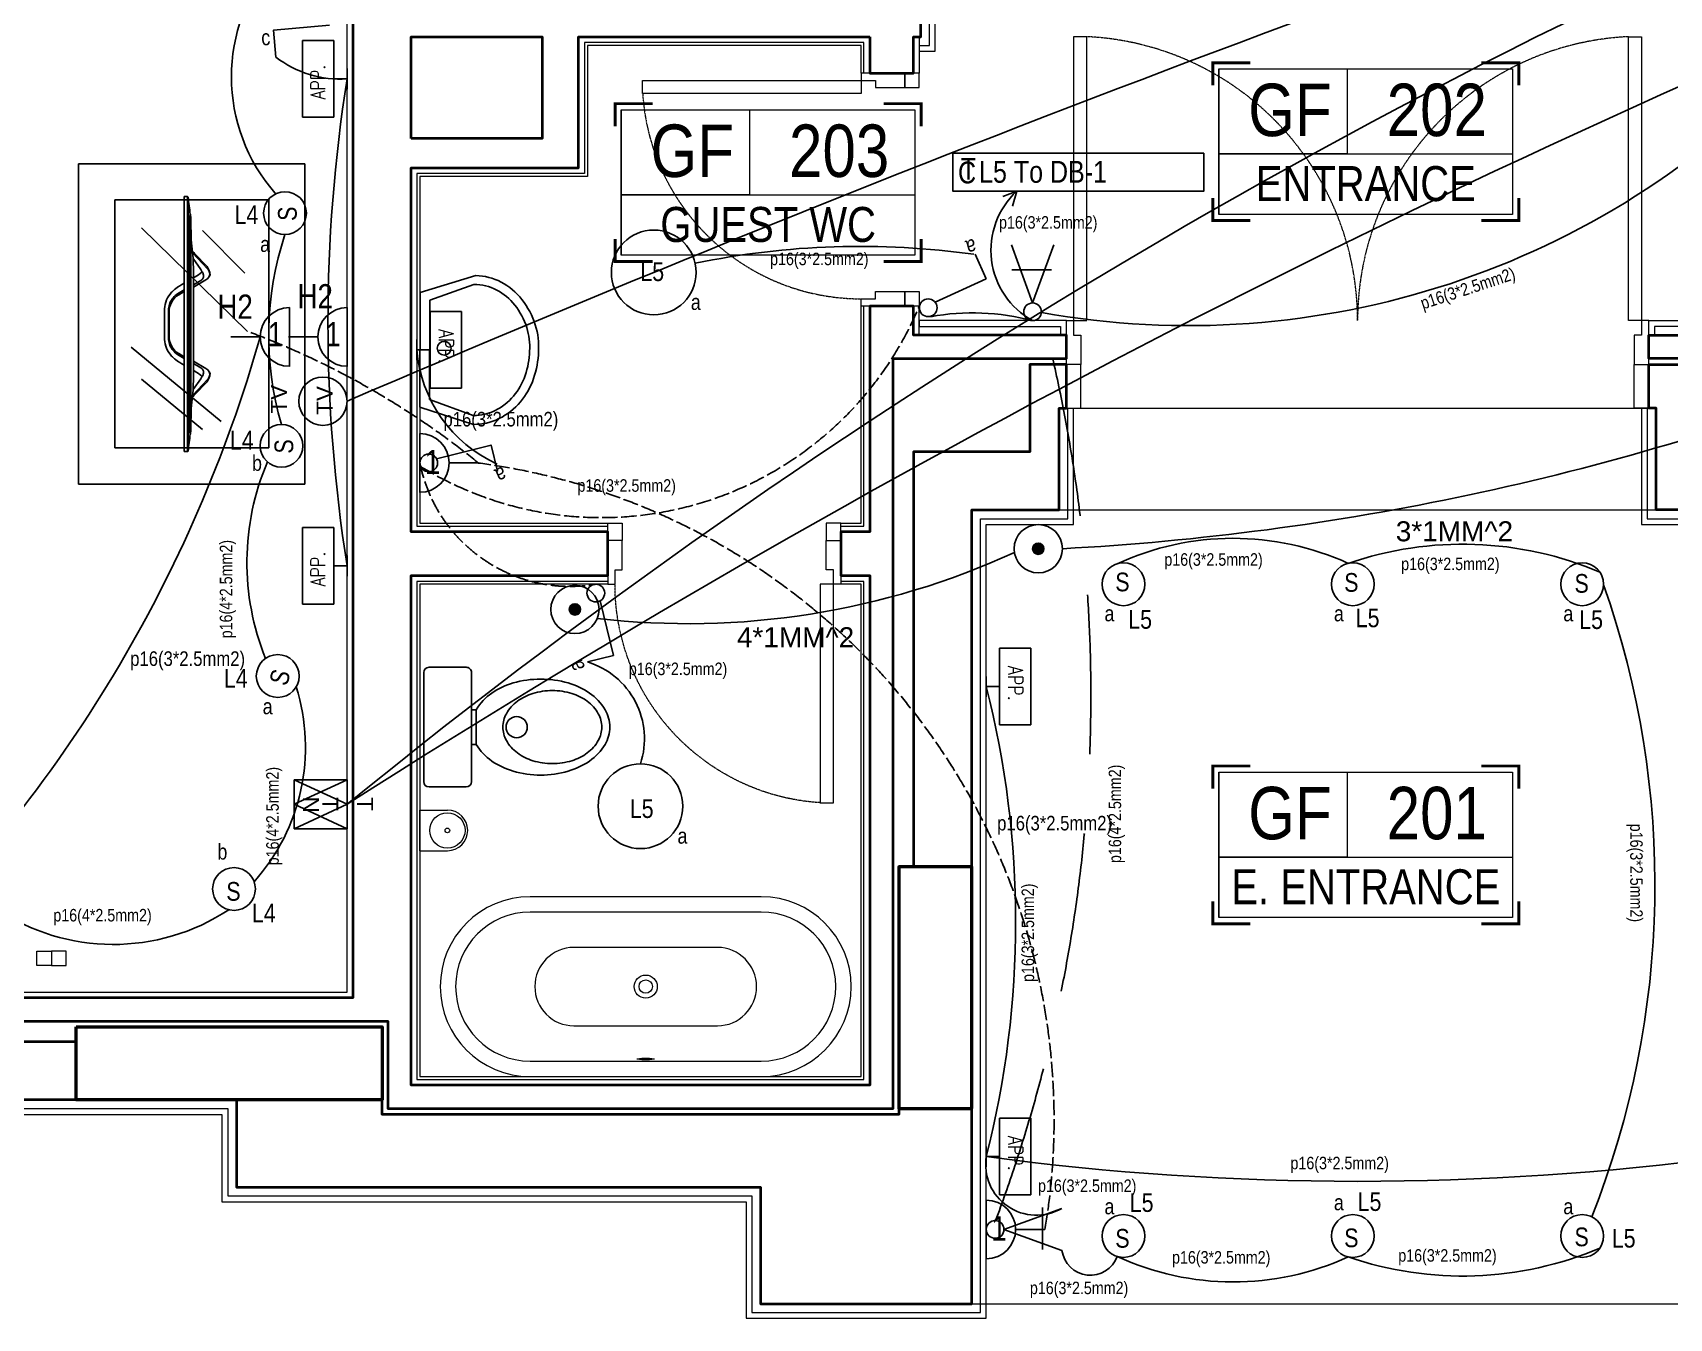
# Model space of a CAD drawing. Header units: inches. Extents: x 23642 to 146359, y -5490 to 33031.
# Drawn here: x 28957 to 35380, y 8903 to 13947 of the extents above; entities that cross this region are included whole.
import ezdxf
from ezdxf.enums import TextEntityAlignment as Align

# ---------------------------------------------------------------- set-up
doc = ezdxf.new("R2010")
doc.units = ezdxf.units.IN
doc.header["$LTSCALE"] = 5
doc.header["$MEASUREMENT"] = 0
doc.linetypes.add('ACAD_ISO02W100', pattern=[15, 12, -3])
doc.linetypes.add('Hidden (½x)', pattern=[0.1875, 0.125, -0.0625])
for name, color, linetype, lineweight in [('00-glass', 140, 'Continuous', 15), ('00-marble', 105, 'Continuous', 20), ('00-PLASTER', 103, 'Continuous', 15), ('00-structure', 7, 'Continuous', 50), ('00-wall15-20', 30, 'Continuous', 40), ('00-wood', 35, 'Continuous', 18), ('00_Annotation', 231, 'Continuous', 15), ('_att-Text', 241, 'Continuous', 20), ('_hidden', 253, 'Hidden (½x)', 9), ('equipments', 137, 'Continuous', 13)]:
    doc.layers.add(name, color=color, linetype=linetype, lineweight=lineweight)
for name, color, linetype in [('1lowpower', 4, 'Continuous'), ('dwgmodels.com', 250, 'Continuous'), ('furn', 7, 'Continuous'), ('Lighting', 3, 'Continuous'), ('LowPower', 4, 'Continuous'), ('meuble', 252, 'Continuous'), ('Power', 2, 'Continuous')]:
    doc.layers.add(name, color=color, linetype=linetype)
doc.styles.add('ROMANC', font='romanc', dxfattribs={"height": 0.3})
doc.styles.add('ROMANS', font='')
doc.styles.get("Standard").update_dxf_attribs({"font": 'arial.ttf'})
doc.styles.add('STYLE5', font='', dxfattribs={"height": 20})
doc.styles.get('ROMANS').set_extended_font_data('Arial Narrow')
doc.styles.get('STYLE5').set_extended_font_data('Arial Narrow')

# ---------------------------------------------------------------- blocks, each defined once
blk = doc.blocks.new('door 80x150')
at = {"layer": '00-wood'}
for points in [[(0, 800), (0, 775), (-50, 775), (-50, 750), (-150, 750), (-150, 800)], [(0, 70), (750, 70), (750, 25), (0, 25)], [(0, 0), (0, 25), (-50, 25), (-50, 50), (-150, 50), (-150, 0)]]:
    blk.add_lwpolyline(points, close=True, dxfattribs=at)
at = {"layer": '_hidden'}
blk.add_arc((-1, 22.5), 752.5, 3.6181, 89.9248, dxfattribs=at)
blk = doc.blocks.new('entrance door plan')
at = {"layer": '00-wood'}
for points in [[(-930, 300), (-930, 1275), (-975, 1275), (-975, 300)], [(930, 300), (930, 1275), (975, 1275), (975, 300)], [(-1000, 300), (-975, 300), (-975, 250), (-950, 250), (-950, 150), (-1000, 150)], [(1000, 300), (975, 300), (975, 250), (950, 250), (950, 150), (1000, 150)]]:
    blk.add_lwpolyline(points, close=True, dxfattribs=at)
at = {"layer": '_hidden'}
for centre, start, end in [((-976.9, 299.2), 0.0473, 87.2463), ((976.9, 299.2), 92.7537, 179.9527)]:
    blk.add_arc(centre, 976.9, start, end, dxfattribs=at)
blk = doc.blocks.new('ROOM TAG')
at = {"layer": '00_Annotation', "lineweight": 25, "const_width": 10}
for points in [[(-332.6, 312.4), (-461.2, 312.4), (-461.2, 235.1)], [(460.5, 312.4), (589.1, 312.4), (589.1, 235.1)], [(-332.6, -229.2), (-461.2, -229.2), (-461.2, -152)], [(460.5, -229.2), (589.1, -229.2), (589.1, -152)]]:
    blk.add_lwpolyline(points, dxfattribs=at)
at = {"layer": '00_Annotation'}
blk.add_lwpolyline([(-440.2, 291.4), (568.1, 291.4), (568.1, -208.2), (-440.2, -208.2)], close=True, dxfattribs=at)
blk.add_lwpolyline([(-440.2, 291.4), (-440.2, -208.2)], dxfattribs=at)
at = {"layer": '_att-Text', "transparency": 33554687}
for points in [[(-440.2, 291.4), (568.1, 291.4)], [(-440.2, 0), (568.1, 0)]]:
    blk.add_lwpolyline(points, dxfattribs=at)
blk.add_lwpolyline([(-440.2, 291.4), (0, 291.4), (0, 0), (-440.2, 0)], close=True, dxfattribs=at)
at = {"layer": '00_Annotation', "style": 'STYLE5'}
for tag, height, p in [('FL', 180, (-196.6, 150.8)), ('#', 180, (307.8, 150.8)), ('NAME', 120, (64, -102.2))]:
    blk.add_attdef(tag, text='', height=height, dxfattribs=at).set_placement(p, align=Align.MIDDLE_CENTER)
blk = doc.blocks.new('rtert')
at = {"layer": 'Lighting'}
for p, q in [((-43692.4, 24985.5), (-43692.4, 25420.2)), ((-43692.4, 25420.2), (-43514.8, 25420.2)), ((-43514.8, 25420.2), (-43514.8, 24985.5)), ((-43767.5, 25202.8), (-43767.5, 25260.8)), ((-43767.5, 25202.8), (-43767.5, 25144.8)), ((-43692.4, 25202.8), (-43767.5, 25202.8)), ((-43514.8, 24985.5), (-43692.4, 24985.5))]:
    blk.add_line(p, q, dxfattribs=at)
at = {"layer": 'Lighting', "style": 'ROMANC', "width": 0.8}
blk.add_text('APP.', height=81.58, rotation=270, dxfattribs=at).set_placement((-43642.9, 25318.7))
blk = doc.blocks.new('WCD-7')
for p, q in [((0.205, 0), (-0.205, 0)), ((-0.225, -0.02), (-0.225, -0.16)), ((0.225, -0.16), (0.225, -0.02)), ((-0.205, -0.18), (0.205, -0.18)), ((-0.0653, -0.198), (-0.0653, -0.18)), ((0, -0.18), (0.06, -0.18)), ((0.0653, -0.198), (0.0653, -0.18)), ((0.0653, -0.198), (-0.0653, -0.198))]:
    blk.add_line(p, q)
for points in [[(-0.0653, -0.198, 0.106906), (-0.1276, -0.2562, 0.081879), (-0.1659, -0.3369, 0.070099), (-0.1805, -0.44, 0.070099), (-0.1659, -0.5431, 0.081879), (-0.1276, -0.6238, 0.106906), (-0.0653, -0.682, 0.135333), (0, -0.7, 0.135333)], [(0, -0.7, 0.135333), (0.0653, -0.682, 0.106906), (0.1276, -0.6238, 0.081879), (0.1659, -0.5431, 0.070099), (0.1805, -0.44, 0.070099), (0.1659, -0.3369, 0.081879), (0.1276, -0.2562, 0.106906), (0.0653, -0.198, 0.135332)]]:
    blk.add_lwpolyline(points, format="xyb")
blk.add_lwpolyline([(0, -0.67, 0.128425), (0.0503, -0.6569, 0.106273), (0.0972, -0.6155, 0.085045), (0.1265, -0.5574, 0.074394), (0.1374, -0.484, 0.074394), (0.1265, -0.4106, 0.085045), (0.0972, -0.3525, 0.106273), (0.0503, -0.3111, 0.128425), (0, -0.298, 0.128425), (-0.0503, -0.3111, 0.106273), (-0.0972, -0.3525, 0.085045), (-0.1265, -0.4106, 0.074394), (-0.1374, -0.484, 0.074394), (-0.1265, -0.5574, 0.085045), (-0.0972, -0.6155, 0.106273), (-0.0503, -0.6569, 0.128425)], format="xyb", close=True)
blk.add_circle((-0.0003, -0.3498), 0.04)
for centre, start, end in [((-0.205, -0.02), 90, 180), ((0.205, -0.02), 0, 90), ((-0.205, -0.16), 180, 270), ((0.205, -0.16), 270, 0)]:
    blk.add_arc(centre, 0.02, start, end)
blk = doc.blocks.new('wc acces')
at = {"layer": 'equipments', "color": 7, "linetype": 'Continuous', "lineweight": 0}
for p, q in [((-57, 0), (57, 0)), ((-57, 0), (-57, -77)), ((57, 0), (57, -77))]:
    blk.add_line(p, q, dxfattribs=at)
for radius in [49.6, 6.49]:
    blk.add_circle((0, -77), radius, dxfattribs=at)
blk.add_arc((0, -77), 57, 180, 0, dxfattribs=at)
blk = doc.blocks.new('LAV-7')
at = {"color": 7}
for p, q in [((-0.235, 0), (-0.3051, -0.2284)), ((-0.235, 0), (0.235, 0)), ((0.235, 0), (0.3051, -0.2216)), ((-0.2042, -0.04), (-0.2682, -0.2198)), ((-0.2042, -0.04), (0.2042, -0.04)), ((0.2682, -0.2199), (0.2042, -0.04))]:
    blk.add_line(p, q, dxfattribs=at)
for points in [[(-0.3051, -0.2284, 0.118762), (-0.279, -0.3318, 0.104707), (-0.2077, -0.4177, 0.089498), (-0.104, -0.4732, 0.095346), (0.0054, -0.4866, 0.079348), (0.1165, -0.4668, 0.089498), (0.2119, -0.4131, 0.104707), (0.2813, -0.3255, 0.118762), (0.3051, -0.2216, 0.002705), (0.3051, -0.2191, 0.002705)], [(-0.2682, -0.2198, 0.129656), (-0.2463, -0.3146, 0.104707), (-0.1848, -0.3888, 0.089498), (-0.0926, -0.4381, 0.096249), (0.0038, -0.4498, 0.080072), (0.1044, -0.432, 0.089498), (0.1884, -0.3846, 0.104707), (0.2483, -0.3091, 0.118762), (0.2682, -0.222, 0.002705), (0.2682, -0.2199, 0.038296)]]:
    blk.add_lwpolyline(points, format="xyb", dxfattribs=at)
blk.add_circle((-0.0065, -0.0996), 0.0283, dxfattribs=at)
blk = doc.blocks.new('A$C1C644258')
at = {"layer": 'equipments', "color": 7, "linetype": 'Continuous'}
for p, q in [((450, 350), (-450, 350)), ((450, 290), (-450, 290)), ((279.199951, 152.5), (-279.199951, 152.5)), ((-279.199951, -152.499969), (279.199951, -152.499969)), ((-450, -289.999969), (450, -289.999969)), ((-34.38501, -281.800018), (34.384887, -281.800018)), ((-450, -349.999969), (450, -349.999969))]:
    blk.add_line(p, q, dxfattribs=at)
for points in [[(-26, -281.800018), (-25.191773, -281.00827), (-23.150635, -280.343475), (-20.620117, -279.850799), (-18.143555, -279.507782), (-15.953614, -279.273163), (-14.095948, -279.111053), (-12.540772, -278.996795), (-11.23877, -278.914276), (-10.14209, -278.853485), (-9.210083, -278.807342), (-8.410523, -278.771942), (-7.718018, -278.74411), (-7.112793, -278.721893), (-6.579102, -278.704071), (-6.104859, -278.689422), (-5.680298, -278.677215), (-5.297486, -278.666961), (-4.950196, -278.658416), (-4.633301, -278.651092), (-4.342652, -278.644989), (-4.074463, -278.639373), (-3.82605, -278.634735), (-3.594849, -278.630584), (-2.80481, -278.618622), (-2.167237, -278.611053), (-1.382813, -278.604461), (-0.404175, -278.600311), (0.610229, -278.600799), (1.755249, -278.607147), (2.633667, -278.616424), (3.378784, -278.626922), (4.342651, -278.644989), (4.633301, -278.651092), (4.950195, -278.658416), (5.297485, -278.666961), (5.680298, -278.677215), (6.104858, -278.689422), (6.579101, -278.704071), (7.112793, -278.721893), (7.718139, -278.74411), (8.410522, -278.771942), (9.210083, -278.807342), (10.14209, -278.853485), (11.238769, -278.914276), (12.540771, -278.996795), (14.095947, -279.111053), (15.953613, -279.273163)], [(-7.71814, -284.855682), (-8.410645, -284.82785), (-9.210205, -284.79245), (-10.14209, -284.746551), (-11.238892, -284.685516), (-12.540894, -284.603241), (-14.09607, -284.488983), (-15.953736, -284.326629), (-18.143799, -284.09201), (-20.620362, -283.748993), (-23.150757, -283.256317), (-25.191773, -282.591522), (-26, -281.800018)], [(15.953613, -279.273163), (18.143676, -279.507782), (20.620239, -279.850799), (23.150757, -280.343475), (25.191772, -281.00827), (26, -281.800018), (25.19165, -282.591766), (23.150634, -283.256561), (20.619995, -283.749237), (18.143432, -284.09201), (15.953491, -284.326873), (14.095825, -284.488983), (12.540649, -284.603241), (11.238769, -284.685516), (10.141967, -284.746551), (9.210083, -284.79245), (8.410522, -284.82785), (7.718017, -284.855682), (7.112793, -284.877899), (6.579101, -284.895965), (6.104858, -284.910614), (5.680176, -284.922821), (5.297485, -284.93283), (4.950195, -284.941375), (4.633301, -284.9487), (4.342651, -284.955047), (4.074463, -284.960418), (3.82605, -284.965057), (3.594848, -284.969207), (2.804687, -284.981414), (2.167114, -284.988739), (1.382812, -284.995575), (0.506714, -284.999481), (-0.506714, -284.999481), (-1.62732, -284.993622), (-2.80481, -284.981414), (-3.594849, -284.969207), (-3.82605, -284.965057), (-4.074463, -284.960418), (-4.342652, -284.955047), (-4.633423, -284.9487), (-4.950196, -284.941375), (-5.297486, -284.93283), (-5.680298, -284.922821), (-6.104859, -284.910614), (-6.579102, -284.895965), (-7.112793, -284.877899), (-7.71814, -284.855682)]]:
    blk.add_lwpolyline(points, dxfattribs=at)
for radius in [45, 26]:
    blk.add_circle((0, 0), radius, dxfattribs=at)
for centre, radius, start, end in [((-450, 0), 350, 90, 270), ((450, 0), 350, 270, 90), ((-450, 0), 290, 90, 270), ((450, 0), 290, 270, 90), ((-279.199951, 0), 152.5, 90, 270), ((279.199951, 0), 152.5, 270, 90)]:
    blk.add_arc(centre, radius, start, end, dxfattribs=at)
blk = doc.blocks.new('A$C040F6887')
at = {"layer": 'Lighting'}
blk.add_lwpolyline([(65, 51.4), (279.5, 104.6), (305, 1.9)], dxfattribs=at)
blk.add_circle((34.7, 34.7), 34.7, dxfattribs=at)
blk = doc.blocks.new('A$C557123C3')
at = {"layer": 'Power'}
for p, q in [((230.3, 230.3), (0, 230.3)), ((115.1, 115.1), (115.1, 0))]:
    blk.add_line(p, q, dxfattribs=at)
blk.add_arc((115.1, 230.3), 115.1, 180, 0, dxfattribs=at)
blk = doc.blocks.new('weqwe')
at = {"layer": '1lowpower', "ltscale": 20}
for p, q in [((-120659.7, 30238), (-120755.9, 30446.3)), ((-120755.9, 30446.3), (-120563.4, 30446.3)), ((-120563.4, 30446.3), (-120659.7, 30238))]:
    blk.add_line(p, q, dxfattribs=at)
for p in [(-120661.2, 30516.7), (-120661.2, 30380)]:
    blk.add_text('T', height=63.1, dxfattribs=at).set_placement(p, align=Align.MIDDLE)
blk = doc.blocks.new('erewr')
at = {"layer": '1lowpower', "ltscale": 20}
for p, q in [((-178673.2, 14439.3), (-178650.5, 14462)), ((-178673.2, 14439.9), (-178651.1, 14462)), ((-178673.1, 14437.7), (-178648.9, 14461.9)), ((-178673.1, 14438.3), (-178649.5, 14461.9)), ((-178673.1, 14438.8), (-178650, 14461.9)), ((-178673.1, 14440.5), (-178651.7, 14461.9)), ((-178673.1, 14441.1), (-178652.3, 14461.9)), ((-178673.1, 14441.7), (-178652.9, 14461.9)), ((-178673, 14436.7), (-178647.9, 14461.8)), ((-178673, 14437.2), (-178648.4, 14461.8)), ((-178673, 14442.3), (-178653.5, 14461.8)), ((-178672.9, 14436.2), (-178647.4, 14461.7)), ((-178672.9, 14442.9), (-178654.1, 14461.7)), ((-178672.8, 14435.8), (-178647, 14461.6)), ((-178672.8, 14443.6), (-178654.8, 14461.6)), ((-178672.7, 14435.3), (-178646.5, 14461.5)), ((-178672.7, 14444.3), (-178655.5, 14461.5)), ((-178672.6, 14434.8), (-178646, 14461.4)), ((-178672.5, 14434.4), (-178645.6, 14461.3)), ((-178672.5, 14445), (-178656.2, 14461.3)), ((-178672.4, 14433.9), (-178645.1, 14461.2)), ((-178672.3, 14433.5), (-178644.7, 14461.1)), ((-178672.3, 14445.8), (-178657, 14461.1)), ((-178672.2, 14433.1), (-178644.3, 14461)), ((-178672.1, 14446.6), (-178657.8, 14460.9)), ((-178672, 14432.6), (-178643.9, 14460.8)), ((-178671.9, 14432.2), (-178643.4, 14460.7)), ((-178671.8, 14447.4), (-178658.6, 14460.6)), ((-178671.7, 14431.8), (-178643, 14460.5)), ((-178671.6, 14431.4), (-178642.6, 14460.4)), ((-178671.4, 14431), (-178642.2, 14460.2)), ((-178671.4, 14448.4), (-178659.6, 14460.2)), ((-178671.3, 14430.6), (-178641.8, 14460.1)), ((-178671.1, 14430.3), (-178641.5, 14459.9)), ((-178670.9, 14429.9), (-178641.1, 14459.7)), ((-178670.9, 14449.4), (-178660.6, 14459.7)), ((-178670.7, 14429.5), (-178640.7, 14459.5)), ((-178670.5, 14429.1), (-178640.3, 14459.3)), ((-178670.3, 14428.8), (-178640, 14459.1)), ((-178670.3, 14450.5), (-178661.7, 14459.1)), ((-178670.1, 14428.4), (-178639.6, 14458.9)), ((-178669.9, 14428.1), (-178639.3, 14458.7)), ((-178669.7, 14427.7), (-178638.9, 14458.5)), ((-178669.5, 14427.4), (-178638.6, 14458.3)), ((-178669.4, 14452), (-178663.2, 14458.2)), ((-178669.3, 14427.1), (-178638.3, 14458.1)), ((-178669, 14426.7), (-178637.9, 14457.8)), ((-178668.8, 14426.4), (-178637.6, 14457.6)), ((-178668.6, 14426.1), (-178637.3, 14457.4)), ((-178668.3, 14425.8), (-178637, 14457.1)), ((-178668.1, 14425.5), (-178636.7, 14456.9)), ((-178667.8, 14425.2), (-178636.4, 14456.6)), ((-178667.6, 14424.9), (-178636.1, 14456.4)), ((-178667.6, 14454.3), (-178665.5, 14456.4)), ((-178667.3, 14424.6), (-178635.8, 14456.1)), ((-178667, 14424.3), (-178635.5, 14455.8)), ((-178666.8, 14424), (-178635.2, 14455.6)), ((-178666.5, 14423.7), (-178634.9, 14455.3)), ((-178666.2, 14423.4), (-178634.6, 14455)), ((-178665.9, 14423.2), (-178634.4, 14454.7)), ((-178665.6, 14422.9), (-178634.1, 14454.4)), ((-178665.3, 14422.6), (-178633.8, 14454.1)), ((-178665, 14422.4), (-178633.6, 14453.8)), ((-178664.7, 14422.1), (-178633.3, 14453.5)), ((-178664.4, 14421.9), (-178633.1, 14453.2)), ((-178664.1, 14421.7), (-178632.9, 14452.9)), ((-178663.7, 14421.4), (-178632.6, 14452.5)), ((-178663.4, 14421.2), (-178632.4, 14452.2)), ((-178663.1, 14421), (-178632.2, 14451.9)), ((-178662.7, 14420.8), (-178632, 14451.5)), ((-178662.4, 14420.5), (-178631.7, 14451.2)), ((-178662, 14420.3), (-178631.5, 14450.8)), ((-178661.7, 14420.1), (-178631.3, 14450.5)), ((-178661.3, 14419.9), (-178631.1, 14450.1)), ((-178661, 14419.7), (-178630.9, 14449.8)), ((-178660.6, 14419.6), (-178630.8, 14449.4)), ((-178660.2, 14419.4), (-178630.6, 14449)), ((-178659.8, 14419.2), (-178630.4, 14448.6)), ((-178659.4, 14419), (-178630.2, 14448.2)), ((-178659, 14418.9), (-178630.1, 14447.8)), ((-178658.6, 14418.7), (-178629.9, 14447.4)), ((-178658.2, 14418.6), (-178629.8, 14447)), ((-178657.8, 14418.4), (-178629.6, 14446.6)), ((-178657.4, 14418.3), (-178629.5, 14446.2)), ((-178656.9, 14418.2), (-178629.4, 14445.7)), ((-178656.5, 14418.1), (-178629.3, 14445.3)), ((-178656.1, 14417.9), (-178629.1, 14444.9)), ((-178655.6, 14417.8), (-178629, 14444.4)), ((-178655.1, 14417.7), (-178628.9, 14443.9)), ((-178654.7, 14417.7), (-178628.9, 14443.5)), ((-178654.2, 14417.6), (-178628.8, 14443)), ((-178653.7, 14417.5), (-178628.7, 14442.5)), ((-178653.2, 14417.5), (-178628.7, 14442)), ((-178652.7, 14417.4), (-178628.6, 14441.5)), ((-178652.2, 14417.4), (-178628.6, 14441)), ((-178651.6, 14417.3), (-178628.5, 14440.4)), ((-178651.1, 14417.3), (-178628.5, 14439.9)), ((-178650.5, 14417.3), (-178628.5, 14439.3)), ((-178650, 14417.3), (-178628.5, 14438.8)), ((-178649.4, 14417.4), (-178628.6, 14438.2)), ((-178648.8, 14417.4), (-178628.6, 14437.6)), ((-178648.1, 14417.5), (-178628.7, 14436.9)), ((-178647.5, 14417.6), (-178628.8, 14436.3)), ((-178646.8, 14417.7), (-178628.9, 14435.6)), ((-178646.1, 14417.8), (-178629, 14434.9)), ((-178645.4, 14418), (-178629.2, 14434.2)), ((-178644.6, 14418.2), (-178629.4, 14433.4)), ((-178643.8, 14418.5), (-178629.7, 14432.6)), ((-178643, 14418.8), (-178630, 14431.8)), ((-178642, 14419.1), (-178630.3, 14430.8)), ((-178641, 14419.6), (-178630.8, 14429.8)), ((-178639.8, 14420.3), (-178631.5, 14428.6)), ((-178638.3, 14421.2), (-178632.4, 14427.1)), ((-178635.4, 14423.5), (-178634.7, 14424.2))]:
    blk.add_line(p, q, dxfattribs=at)
for radius in [94.7, 22.3]:
    blk.add_circle((-178650.8, 14439.6), radius, dxfattribs=at)
blk = doc.blocks.new('tytry')
at = {"layer": '1lowpower', "ltscale": 20}
for p, q in [((-173475.5, 23705.3), (-173571.8, 23913.6)), ((-173571.8, 23913.6), (-173379.3, 23913.6)), ((-173571.8, 23913.6), (-173571.8, 23705.3)), ((-173379.3, 23913.6), (-173475.5, 23705.3)), ((-173379.3, 23913.6), (-173379.3, 23705.3)), ((-173475.5, 23705.3), (-173571.8, 23705.3)), ((-173475.5, 23705.3), (-173379.3, 23705.3))]:
    blk.add_line(p, q, dxfattribs=at)
blk.add_text('N', height=63.1, dxfattribs=at).set_placement((-173477.1, 23847.3), align=Align.MIDDLE)
blk = doc.blocks.new('33434')
at = {"layer": '1lowpower', "ltscale": 20}
blk.add_circle((-112113.6, 43557.9), 94.7, dxfattribs=at)
for p in [(-112105.7, 43730.8), (-112110.4, 43551.6)]:
    blk.add_text('TV', height=63.12, dxfattribs=at).set_placement(p, align=Align.MIDDLE)

msp = doc.modelspace()

# ---------------------------------------------------------------- linework, layer by layer
for p, q in [((30024.56922, 13433.05803), (29136.70688, 13433.05803)), ((29136.70688, 13433.05803), (29136.70688, 12176.75113)), ((30024.56922, 12176.75113), (30024.56922, 13433.05803)), ((29882.81922, 13291.30803), (29278.45688, 13291.30803)), ((29278.45688, 13291.30803), (29278.45688, 12318.50113)), ((29882.81922, 12318.50113), (29882.81922, 13291.30803)), ((29799.90799, 12775.75406), (29384.243, 13181.50237)), ((29789.51625, 13004.63772), (29623.25038, 13171.09857)), ((29695.99125, 12422.02476), (29342.67669, 12713.33124)), ((29623.25038, 12390.81335), (29384.243, 12588.4856)), ((29278.45688, 12318.50113), (29882.81922, 12318.50113)), ((29136.70688, 12176.75113), (30024.56922, 12176.75113))]:
    msp.add_line(p, q)
at = {"layer": '00-glass'}
for points in [[(28973.15062, 10344.11383), (29030.29347, 10344.11383), (29030.29347, 10286.97098), (28973.15062, 10286.97098)], [(29030.29347, 10286.97098), (29087.43633, 10286.97098), (29087.43633, 10344.11383), (29030.29347, 10344.11383)]]:
    msp.add_lwpolyline(points, close=True, dxfattribs=at)
at = {"layer": '00-marble'}
for points in [[(32436.31428, 13874.86078), (32499.17142, 13874.86078), (32499.17142, 14332.00364), (32042.02857, 14332.00364), (32042.02857, 14126.28935)], [(32436.31428, 13897.71793), (32476.31428, 13897.71793), (32476.31428, 14309.1465), (32064.88571, 14309.1465), (32064.88571, 14126.28935)]]:
    msp.add_lwpolyline(points, dxfattribs=at)
at = {"layer": '00-marble', "transparency": 33554687}
for points in [[(27756.31428, 10126.28935), (27756.31428, 9646.28935), (28099.17142, 9646.28935), (28099.17142, 9703.43221), (29699.17142, 9703.43221), (29699.17142, 9360.57507), (31756.31428, 9360.57507), (31756.31428, 8903.43221), (32699.17142, 8903.43221), (32699.17142, 12017.71793), (33042.02857, 12017.71793), (33042.02857, 12474.86078)], [(27779.17142, 10126.28935), (27779.17142, 9669.1465), (28076.31428, 9669.1465), (28076.31428, 9726.28935), (29722.02857, 9726.28935), (29722.02857, 9383.43221), (31779.17142, 9383.43221), (31779.17142, 8926.28935), (32676.31428, 8926.28935), (32676.31428, 12040.57507), (33019.17142, 12040.57507), (33019.17142, 12474.86078)], [(35270.6, 12474.86078), (35270.6, 12017.71793), (35613.45714, 12017.71793), (35613.45714, 8903.43221), (36544.88571, 8903.43221), (36544.88571, 9360.57507), (36802.02857, 9360.57507), (36802.02857, 9577.71793), (37430.6, 9577.71793), (37430.6, 9360.57507), (37687.74285, 9360.57507), (37687.74285, 8903.43221), (38716.31428, 8903.43221), (38716.31428, 9360.57507), (38973.45714, 9360.57507), (38973.45714, 9794.86078)], [(35293.45714, 12474.86078), (35293.45714, 12040.57507), (35636.31428, 12040.57507), (35636.31428, 8926.28935), (36522.02857, 8926.28935), (36522.02857, 9383.43221), (36779.17142, 9383.43221), (36779.17142, 9600.57507), (37453.45714, 9600.57507), (37453.45714, 9383.43221), (37710.6, 9383.43221), (37710.6, 8926.28935), (38693.45714, 8926.28935), (38693.45714, 9383.43221), (38950.6, 9383.43221), (38950.6, 9794.86078)]]:
    msp.add_lwpolyline(points, dxfattribs=at)
at = {"layer": '00-PLASTER', "transparency": 33554687}
for points in [[(27813.45714, 10183.43221), (30190.6, 10183.43221), (30190.6, 14332.00364)], [(32219.17142, 13789.1465), (32219.17142, 13909.1465), (31122.02857, 13909.1465), (31122.02857, 13394.86078), (30464.88571, 13394.86078), (30464.88571, 12012.00364), (31213.45714, 12012.00364)], [(32207.74285, 13789.1465), (32207.74285, 13897.71793), (31133.45714, 13897.71793), (31133.45714, 13383.43221), (30476.31428, 13383.43221), (30476.31428, 12023.43221), (31213.45714, 12023.43221)], [(32436.31428, 13932.00364), (32436.31428, 13789.1465)], [(32127.74285, 12023.43221), (32207.74285, 12023.43221), (32207.74285, 12874.86078)], [(32127.74285, 12012.00364), (32219.17142, 12012.00364), (32219.17142, 12874.86078)], [(32436.31428, 12760.57507), (32436.31428, 12874.86078)], [(31213.45714, 11794.86078), (30464.88571, 11794.86078), (30464.88571, 9840.57507), (32219.17142, 9840.57507), (32219.17142, 11794.86078), (32127.74285, 11794.86078)], [(31213.45714, 11783.43221), (30476.31428, 11783.43221), (30476.31428, 9852.00364), (32207.74285, 9852.00364), (32207.74285, 11783.43221), (32127.74285, 11783.43221)]]:
    msp.add_lwpolyline(points, dxfattribs=at)
at = {"layer": '00-structure'}
for points in [[(32642.02857, 9726.28935), (32642.02857, 10674.86078), (32356.31428, 10674.86078), (32356.31428, 9726.28935)], [(29127.74285, 10046.28935), (30327.74285, 10046.28935), (30327.74285, 9760.57507), (29127.74285, 9760.57507)]]:
    msp.add_lwpolyline(points, close=True, dxfattribs=at)
at = {"layer": '00-wall15-20'}
for points in [[(32242.02857, 13932.00364), (32242.02857, 13789.1465), (32413.45714, 13789.1465), (32413.45714, 13932.00364), (32442.02857, 13932.00364), (32442.02857, 14274.86078), (32099.17142, 14274.86078), (32099.17142, 14103.43221), (30556.31428, 14103.43221), (30556.31428, 14274.86078), (30384.88571, 14274.86078), (30384.88571, 14332.00364), (30213.45714, 14332.00364), (30213.45714, 10160.57507), (27813.45714, 10160.57507)], [(27813.45714, 10069.1465), (30350.6, 10069.1465), (30350.6, 9726.28935), (32333.45714, 9726.28935), (32333.45714, 12669.1465), (33013.45714, 12669.1465), (33013.45714, 12760.57507), (32413.45714, 12760.57507), (32413.45714, 12874.86078), (32242.02857, 12874.86078), (32242.02857, 11989.1465), (32127.74285, 11989.1465), (32127.74285, 11817.71793), (32242.02857, 11817.71793), (32242.02857, 9817.71793), (30442.02857, 9817.71793), (30442.02857, 11817.71793), (31213.45714, 11817.71793), (31213.45714, 11989.1465), (30442.02857, 11989.1465), (30442.02857, 13417.71793), (31099.17142, 13417.71793), (31099.17142, 13932.00364), (32242.02857, 13932.00364)], [(35979.17142, 12669.1465), (35299.17142, 12669.1465), (35299.17142, 12760.57507), (35899.17142, 12760.57507)], [(35670.6, 12074.86078), (35327.74285, 12074.86078), (35327.74285, 12474.86078), (35299.17142, 12474.86078), (35299.17142, 12646.28935), (35442.02857, 12646.28935)]]:
    msp.add_lwpolyline(points, dxfattribs=at)
for points in [[(30442.02857, 13532.00364), (30442.02857, 13932.00364), (30956.31428, 13932.00364), (30956.31428, 13532.00364), (30442.02857, 13532.00364)], [(32642.02857, 10674.86078), (32642.02857, 12074.86078), (32984.88571, 12074.86078), (32984.88571, 12474.86078), (33013.45714, 12474.86078), (33013.45714, 12646.28935), (32870.6, 12646.28935), (32870.6, 12303.43221), (32413.45714, 12303.43221), (32413.45714, 10674.86078), (32642.02857, 10674.86078)], [(28042.02857, 9760.57507), (28042.02857, 9703.43221), (27813.45714, 9703.43221), (27813.45714, 10046.28935), (28042.02857, 10046.28935), (28042.02857, 9989.1465), (29127.74285, 9989.1465), (29127.74285, 9760.57507), (28042.02857, 9760.57507)], [(29756.31428, 9760.57507), (29756.31428, 9417.71793), (31813.45714, 9417.71793), (31813.45714, 8960.57507), (32642.02857, 8960.57507), (32642.02857, 9074.86078), (32642.02857, 9074.86078), (32642.02857, 9074.86078), (32642.02857, 9074.86078), (32642.02857, 9726.28935), (32356.31428, 9726.28935), (32356.31428, 9703.43221), (30327.74285, 9703.43221), (30327.74285, 9760.57507)]]:
    msp.add_lwpolyline(points, close=True, dxfattribs=at)
at = {"layer": '00-wood', "transparency": 33554687}
for points in [[(32436.31428, 13789.1465), (32379.17142, 13789.1465), (32379.17142, 13732.00364), (32436.31428, 13732.00364)], [(32436.31428, 12874.86078), (32379.17142, 12874.86078), (32379.17142, 12932.00364), (32436.31428, 12932.00364)], [(33070.6, 12646.28935), (33013.45714, 12646.28935), (33013.45714, 12474.86078), (33070.6, 12474.86078)], [(35299.17142, 12474.86078), (35242.02857, 12474.86078), (35242.02857, 12646.28935), (35299.17142, 12646.28935)], [(31270.6, 11954.86078), (31213.45714, 11954.86078), (31213.45714, 12023.43221), (31270.6, 12023.43221)], [(32070.6, 11954.86078), (32127.74285, 11954.86078), (32127.74285, 12023.43221), (32070.6, 12023.43221)]]:
    msp.add_lwpolyline(points, close=True, dxfattribs=at)
at = {"layer": '00-wood'}
for points in [[(33013.45714, 12760.57507), (33013.45714, 12817.71793), (32436.31428, 12817.71793), (32436.31428, 12794.86078), (32990.6, 12794.86078), (32990.6, 12760.57507), (33013.45714, 12760.57507)], [(33013.45714, 12760.57507), (33013.45714, 12817.71793), (32436.31428, 12817.71793), (32436.31428, 12794.86078), (32990.6, 12794.86078), (32990.6, 12760.57507), (33013.45714, 12760.57507)], [(35299.17142, 12760.57507), (35299.17142, 12817.71793), (35876.31428, 12817.71793), (35876.31428, 12794.86078), (35322.02857, 12794.86078), (35322.02857, 12760.57507), (35299.17142, 12760.57507)]]:
    msp.add_lwpolyline(points, dxfattribs=at)
at = {"layer": '_hidden'}
for points in [[(33013.45714, 12474.86078), (35299.17142, 12474.86078)], [(32984.88571, 12074.86078), (35327.74285, 12074.86078)], [(32642.02857, 8960.57507), (35670.6, 8960.57507)]]:
    msp.add_lwpolyline(points, dxfattribs=at)
at = {"layer": 'dwgmodels.com', "color": 0}
for p, q in [((29550.71077, 13304.36944), (29564.53748, 13304.36944)), ((29550.71077, 12303.73072), (29564.53748, 12303.73072))]:
    msp.add_line(p, q, dxfattribs=at)
for points in [[(29550.71077, 12804.05008), (29550.71077, 13304.36944)], [(29564.53748, 12804.05008), (29564.53748, 13304.36944)], [(29566.37734, 12804.05008), (29566.37734, 13302.03361)], [(29572.00376, 12804.05008), (29572.00376, 13212.19281)], [(29577.47959, 12804.05008), (29577.47959, 13204.40653)], [(29550.71077, 12804.05008), (29550.71077, 12303.73072)], [(29564.53748, 12804.05008), (29564.53748, 12303.73072)], [(29566.37734, 12804.05008), (29566.37734, 12306.06655)], [(29572.00376, 12804.05008), (29572.00376, 12395.90735)], [(29577.47959, 12804.05008), (29577.47959, 12403.69363)]]:
    msp.add_lwpolyline(points, dxfattribs=at)
for points in [[(29574.3063, 13234.8308, -0.2151641343), (29574.57366, 13235.2179), (29576.21755, 13235.2179, -0.376259081), (29576.59228, 13234.8894, -0.0090787422), (29578.2998, 13129.45921, -0.0783166412), (29580.30409, 13121.86695, -0.0249878874), (29587.50661, 13027.96588), (29587.50661, 12804.05008)], [(29583.7663, 13090.4489, 0.0455759065), (29593.92676, 13079.08311), (29639.21888, 13033.48611, -0.0820524967), (29641.36632, 13030.4673, -0.0169781851), (29651.36675, 13008.11046, -0.2485622644), (29649.63859, 12990.98802, -0.1084910761), (29635.74942, 12977.60556), (29587.50661, 12949.30641)], [(29584.35439, 13083.89587), (29642.57201, 13021.63428, -0.1215622983), (29651.04173, 13006.48915, -0.2045329753), (29648.90479, 12990.81855, -0.0566153635), (29643.15929, 12983.29423)], [(29586.04834, 13060.99508), (29616.08149, 13018.08923), (29621.1678, 13010.88642, -0.0859641223), (29626.20144, 13000.28632, -0.0732325099), (29627.26733, 12991.84657, -0.1852723772), (29622.87619, 12981.07106, -0.0586398619), (29616.70212, 12975.86759), (29587.50661, 12957.96075)], [(29621.8662, 13009.85847, -0.0551124865), (29613.75553, 13002.36163, -0.0284841768), (29587.50661, 12985.20079)], [(29550.71077, 12964.4395, 0.0367766328), (29517.72216, 12942.8804, 0.0321815183), (29501.87676, 12929.07473, 0.180072695), (29474.55942, 12863.73782), (29474.55942, 12804.05008)], [(29550.71077, 12939.24573), (29525.00949, 12922.86846, 0.0768200613), (29507.80907, 12907.76197, 0.1501685427), (29489.64785, 12864.64719, 0.0198798354), (29489.11128, 12855.83413), (29489.11128, 12804.05008)], [(29550.71077, 12931.79467), (29529.60065, 12919.62447, 0.2678303813), (29492.16141, 12849.27336), (29492.0218, 12804.05008)], [(29550.71077, 12643.66066, -0.0367766328), (29517.72216, 12665.21977, -0.0321815183), (29501.87676, 12679.02543, -0.180072695), (29474.55942, 12744.36234), (29474.55942, 12804.05008)], [(29550.71077, 12668.85443), (29525.00949, 12685.23171, -0.0768200613), (29507.80907, 12700.3382, -0.1501685427), (29489.64785, 12743.45297, -0.0198798354), (29489.11128, 12752.26603), (29489.11128, 12804.05008)], [(29550.71077, 12676.30549), (29529.60065, 12688.47569, -0.2678303813), (29492.16141, 12758.8268), (29492.0218, 12804.05008)], [(29574.3063, 12373.26936, 0.2151641343), (29574.57366, 12372.88226), (29576.21755, 12372.88226, 0.376259081), (29576.59228, 12373.21076, 0.0090787422), (29578.2998, 12478.64095, 0.0783166412), (29580.30409, 12486.23321, 0.0249878874), (29587.50661, 12580.13428), (29587.50661, 12804.05008)], [(29583.7663, 12517.65126, -0.0455759065), (29593.92676, 12529.01705), (29639.21888, 12574.61405, 0.0820524967), (29641.36632, 12577.63286, 0.0169781851), (29651.36675, 12599.9897, 0.2485622644), (29649.63859, 12617.11214, 0.1084910761), (29635.74942, 12630.4946), (29587.50661, 12658.79375)], [(29584.35439, 12524.20429), (29642.57201, 12586.46588, 0.1215622983), (29651.04173, 12601.61101, 0.2045329753), (29648.90479, 12617.28161, 0.0566153635), (29643.15929, 12624.80593)], [(29586.04834, 12547.10508), (29616.08149, 12590.01093), (29621.1678, 12597.21374, 0.0859641223), (29626.20144, 12607.81384, 0.0732325099), (29627.26733, 12616.25359, 0.1852723772), (29622.87619, 12627.02911, 0.0586398619), (29616.70212, 12632.23257), (29587.50661, 12650.13941)], [(29621.8662, 12598.24169, 0.0551124865), (29613.75553, 12605.73853, 0.0284841768), (29587.50661, 12622.89937)]]:
    msp.add_lwpolyline(points, format="xyb", dxfattribs=at)
for centre, radius, start, end in [((29562.37206, 13300.77131), 4.19948, 17.492756539, 58.959748925), ((28539.89754, 13142.20407), 1038.84853, 5.136885863, 8.850256613), ((29715.7237, 13209.01096), 143.75516, 169.652962231, 181.268280924), ((29715.7237, 12399.08921), 143.75516, 178.731719076, 190.347037769), ((28539.89754, 12465.89609), 1038.84853, 351.149743387, 354.863114137), ((29562.37206, 12307.32885), 4.19948, 301.040251075, 342.507243461)]:
    msp.add_arc(centre, radius, start, end, dxfattribs=at)
at = {"layer": 'Lighting'}
for p, q in [((32818.58321, 13325.3038), (32763.92834, 13305.3276)), ((32818.58321, 13325.3038), (32801.94778, 13267.51902)), ((32881.07382, 12887.0639), (32798.17295, 13114.83216)), ((32881.07382, 12887.0639), (32963.97468, 13114.83216)), ((32699.2403, 12981.62914), (32655.52788, 13077.98076)), ((32497.99409, 12890.32856), (32699.2403, 12981.62914)), ((31183.56786, 11718.40824), (31236.71816, 11503.90677)), ((31236.71816, 11503.90677), (31134.02026, 11478.45974)), ((32768.5174, 9251.65871), (32996.28566, 9334.55958)), ((32768.5174, 9251.65871), (32996.28566, 9168.75785))]:
    msp.add_line(p, q, dxfattribs=at)
for points in [[(29911.50286, 14432.11311, 0.147771296), (27374.04809, 12832.08211)], [(29911.46922, 13851.59537, 0.1823505512), (30190.6, 13766.58786)], [(30190.6, 13766.58786, 0.0785873756), (30190.6, 11855.90803)], [(32650.7594, 13077.98076, 0.0862716398), (31556.52747, 13042.89789)], [(30779.35562, 12255.27547, -0.2753494093), (30464.88571, 12703.43221)], [(35075.88288, 9301.24141, 0.1803022083), (35122.07205, 11781.80174)], [(31134.02026, 11478.45974, -0.4204499643), (31342.02857, 11078.88462)], [(32699.17142, 11381.86206, -0.1250166157), (32699.17142, 9537.66962)], [(32699.17142, 9537.66962, 0.0666435595), (35613.45714, 9537.66962)]]:
    msp.add_lwpolyline(points, format="xyb", dxfattribs=at)
for points in [[(30121.7492, 13977.34343), (29901.70412, 13956.94741), (29911.46922, 13851.59537)], [(32798.90554, 13017.68912), (32955.45219, 13017.68912)], [(32920.0863, 9173.59355), (32920.0863, 9337.43538)]]:
    msp.add_lwpolyline(points, dxfattribs=at)
msp.add_lwpolyline([(32568.12412, 13474.59799), (33552.93235, 13474.59799), (33552.93235, 13325.78112), (32568.12412, 13325.78112)], close=True, dxfattribs=at)
at = {"layer": 'Lighting', "linetype": 'Hidden (½x)', "ltscale": 1000}
msp.add_lwpolyline([(32735.59225, 9286.54771, 0.155258957), (32915.3851, 12849.72584)], format="xyb", dxfattribs=at)
at = {"layer": 'Lighting'}
for centre, radius in [((29946.8817, 13239.70077), 83.95532), ((31394.21558, 13007.01238), 166.23153), ((32471.20175, 12868.319), 34.67347), ((32880.81423, 12852.3914), 34.67347), ((29933.18005, 12326.58992), 83.95532), ((33237.26548, 11783.36476), 83.95532), ((34137.69838, 11783.36476), 83.95532), ((35038.13128, 11783.36476), 83.95532), ((31166.80191, 11748.75874), 34.67347), ((29918.30673, 11423.33733), 83.95532), ((31342.02857, 10912.65309), 166.23153), ((29746.76766, 10587.75193), 83.95532), ((32733.8449, 9251.9183), 34.67347), ((33237.26548, 9226.25266), 83.95532), ((34137.69838, 9226.25266), 83.95532), ((35038.13128, 9226.25266), 83.95532)]:
    msp.add_circle(centre, radius, dxfattribs=at)
for centre, radius, start, end in [((30431.09687, 13774.66842), 694.27158, 138.561893113, 221.637657883), ((33493.63667, 16077.63856), 3279.298, 259.843704892, 316.600578407), ((33032.70098, 13094.01602), 315.29387, 132.749119247, 241.201498814), ((31128.03565, 12761.30206), 1245.27517, 161.533387674, 196.359908726), ((32645.9017, 11932.15913), 916.18682, 75.143297731, 100.373282589), ((30800.71972, 11869.35801), 1003.32834, 156.879326504, 202.057188871), ((33668.31204, 10876.64327), 1087.03507, 65.451350561, 114.759188829), ((34568.87713, 10561.66076), 1378.88888, 67.021864253, 109.000745023), ((29237.58709, 11143.13047), 789.44382, 318.152708274, 17.497460765), ((29272.90133, 11192.74008), 822.60158, 236.01205173, 303.444021866), ((32895.57475, 9506.70861), 198.8287, 171.041616211, 300.119295163), ((33107.57809, 9184.78343), 112.42917, 187.743945495, 339.74667651), ((33668.31204, 10132.97414), 1087.03507, 245.240811171, 294.548649439), ((34568.87713, 10447.95666), 1378.88888, 250.999254977, 292.978135747)]:
    msp.add_arc(centre, radius, start, end, dxfattribs=at)
at = {"layer": 'Lighting', "linetype": 'ACAD_ISO02W100'}
for centre, radius, start, end in [((31188.5067, 13397.74544), 1352.93463, 238.379767249, 337.264234916), ((31066.61629, 12376.96652), 601.93034, 191.280412761, 279.580929487)]:
    msp.add_arc(centre, radius, start, end, dxfattribs=at)
at = {"layer": 'LowPower'}
for points in [[(42552.37587, 16646.28935, 0.0412013371), (30190.6, 12501.63471)], [(44335.44225, 16532.00364, 0.1537179259), (30190.6, 10920.14066)], [(44335.44225, 16532.00364, 0.0954144386), (30190.6, 10920.14066)], [(32997.91065, 11922.93186, 0.0779666206), (36140.0109, 12590.65319)], [(31172.51219, 11649.36652, 0.1371967832), (32809.70902, 11908.14961)]]:
    msp.add_lwpolyline(points, format="xyb", dxfattribs=at)
at = {"layer": 'Power'}
msp.add_arc((24594.13908, 14246.20109), 5463.13001, 313.730841701, 344.144352037, dxfattribs=at)
at = {"layer": 'Power', "linetype": 'ACAD_ISO02W100'}
for centre, radius, start, end in [((28682.25913, 9759.88889), 3216.29937, 50.994322769, 69.665808391), ((30365.10148, 9681.64297), 2600.10187, 350.486949843, 82.453173919)]:
    msp.add_arc(centre, radius, start, end, dxfattribs=at)

# ---------------------------------------------------------------- block references
at = {"xscale": 0.6926406926408061, "yscale": 0.6926406926408061, "zscale": 0.6926406926408061, "rotation": 180}
for p in [(-124.56944, 31223.08257), (-124.56944, 29312.40275)]:
    msp.add_blockref('rtert', p, dxfattribs=at)
at = {"xscale": 0.6926406926408061, "yscale": 0.6926406926408061, "zscale": 0.6926406926408061}
for p in [(60780.05515, -4753.06251), (63014.34086, -6074.63266), (63014.34086, -7918.8251)]:
    msp.add_blockref('rtert', p, dxfattribs=at)
at = {"layer": '00-wood', "xscale": 1.14285714285733, "yscale": 1.14285714285733, "zscale": 1.14285714285733}
msp.add_blockref('entrance door plan', (34156.31428, 12474.86078), dxfattribs=at)
at = {"layer": '00-wood', "yscale": 1.14285714285733, "zscale": 1.14285714285733}
for p, xscale, rotation in [((32207.74285, 13789.1465), 1.14285714285733, 180), ((32127.74285, 11783.43221), -1.14285714285733, 90)]:
    msp.add_blockref('door 80x150', p, dxfattribs=dict(at, xscale=xscale, rotation=rotation))
at = {"layer": '_att-Text', "transparency": 33554687, "xscale": 1.14285714285733, "yscale": 1.14285714285733, "zscale": 1.14285714285733}
for p, values in [((34115.49446, 13472.3707), {'#': '202', 'FL': 'GF', 'NAME': 'ENTRANCE'}), ((31769.91832, 13312.00519), {'#': '203', 'FL': 'GF', 'NAME': 'GUEST WC'}), ((34115.49446, 10713.28116), {'#': '201', 'FL': 'GF', 'NAME': 'E. ENTRANCE'})]:
    msp.add_blockref('ROOM TAG', p, dxfattribs=at).add_auto_attribs(values)
at = {"layer": 'equipments', "color": 0, "xscale": 1.008, "yscale": 1.008, "zscale": 1.008}
msp.add_blockref('A$C1C644258', (31362.52929, 10204.80361), dxfattribs=at)
at = {"layer": 'furn', "xscale": 1043.364952630281, "yscale": 1043.364952630281, "zscale": 1043.364952630281, "rotation": 89.99999999999997}
msp.add_blockref('WCD-7', (30491.20722, 11223.02019), dxfattribs=at)
at = {"layer": 'furn', "color": 0, "xscale": 1.4, "yscale": 1.4, "zscale": 1.4, "rotation": 89.99999999999999}
msp.add_blockref('wc acces', (30476.31428, 10817.71793), dxfattribs=at)
at = {"layer": 'Lighting'}
msp.add_blockref('A$C040F6887', (30476.31428, 12224.79894), dxfattribs=at)
at = {"layer": 'LowPower'}
for name, p, rotation in [('33434', (73653.7904, 124615.1939), 90), ('weqwe', (-255.67196, -109739.51361), 270), ('tytry', (53895.90721, 184395.68623), 90)]:
    msp.add_blockref(name, p, dxfattribs=dict(at, rotation=rotation))
for p in [(211554.07598, -2516.71442), (209735.5276, -2754.92123)]:
    msp.add_blockref('erewr', p, dxfattribs=at)
at = {"layer": 'meuble', "xscale": -956.6259942060727, "yscale": 956.6259941725888, "zscale": 956.6259941736582, "rotation": 89.79166745767192}
msp.add_blockref('LAV-7', (30476.31428, 12703.43221), dxfattribs=at)
at = {"layer": 'Power', "rotation": 270}
for p in [(29734.27606, 12868.7313), (29960.32454, 12868.7313)]:
    msp.add_blockref('A$C557123C3', p, dxfattribs=at)
at = {"layer": 'Power', "xscale": -1, "rotation": 90}
for p in [(30706.58974, 12374.35983), (32929.44688, 9367.05574)]:
    msp.add_blockref('A$C557123C3', p, dxfattribs=at)

# ---------------------------------------------------------------- texts
at = {"layer": 'Lighting', "style": 'ROMANS'}
for s, height, rotation, p in [('c', 61.15251, 2.797950007, (29855.0926, 13897.52715)), ('S', 73.38301, 89.412278397, (29992.5973, 13208.98442)), ('a', 61.15251, 194.542165606, (32651.41181, 13140.15329)), ('p16(3*2.5mm2)', 48.9220092, 18.202616281, (34412.94972, 12861.11887)), ('S', 73.38301, 89.412278397, (29978.89566, 12295.87357)), ('a', 61.15251, 203.777241774, (30800.55623, 12247.44143)), ('p16(4*2.5mm2)', 48.9220092, 90, (29740.02076, 11571.19064)), ('S', 73.38301, 73.45226081, (29953.8142, 11381.23471)), ('a', 61.15251, 113.777241774, (31126.18622, 11457.25913)), ('p16(4*2.5mm2)', 48.9220092, 90, (29922.27415, 10680.5741)), ('p16(4*2.5mm2)', 48.9220092, 90, (33228.43994, 10689.39141)), ('p16(3*2.5mm2)', 48.9220092, 270, (35226.29456, 10843.98726)), ('p16(3*2.5mm2)', 48.9220092, 90, (32886.7746, 10222.88521))]:
    msp.add_text(s, height=height, rotation=rotation, dxfattribs=at).set_placement(p)
for s, height, p in [('C', 85.66789, (32588.186, 13356.25206)), ('T', 85.66789, (32599.15419, 13370.64159)), ('L5 To DB-1', 85.66789, (32670.99054, 13358.88026)), ('L4', 73.383014, (29748.74969, 13197.15039)), ('p16(3*2.5mm2)', 48.9220092, (32749.1116, 13178.81739)), ('a', 61.15251, (29849.47657, 13087.45646)), ('L5', 73.383014, (31341.37679, 12973.032)), ('p16(3*2.5mm2)', 48.9220092, (31850.64698, 13035.50241)), ('a', 61.15251, (31539.5857, 12859.94974)), ('L4', 73.383014, (29730.74392, 12312.16606)), ('b', 61.15251, (29817.53462, 12228.47921)), ('p16(3*2.5mm2)', 48.9220092, (31094.80707, 12146.48134)), ('p16(3*2.5mm2)', 48.9220092, (33397.8781, 11856.15965)), ('p16(3*2.5mm2)', 48.9220092, (34327.45966, 11838.84364)), ('S', 73.38301, (33205.56253, 11755.8293)), ('S', 73.38301, (34103.89887, 11753.94966)), ('S', 73.38301, (35007.69038, 11750.20844)), ('a', 61.15251, (33162.95661, 11638.06933)), ('L5', 73.383014, (33256.15517, 11608.88691)), ('a', 61.15251, (34063.38951, 11638.06933)), ('L5', 73.383014, (34148.88836, 11614.83285)), ('a', 61.15251, (34963.82241, 11638.06933)), ('L5', 73.383014, (35026.1183, 11607.95435)), ('L4', 73.383014, (29706.82655, 11377.45699)), ('p16(3*2.5mm2)', 48.9220092, (31296.39918, 11427.04585)), ('a', 61.15251, (29859.30636, 11273.50119)), ('L5', 73.383014, (31299.99759, 10866.4426)), ('a', 61.15251, (31487.39869, 10765.59045)), ('b', 61.15251, (29681.67969, 10703.29545)), ('S', 73.38301, (29716.52185, 10541.72365)), ('p16(4*2.5mm2)', 48.9220092, (29037.66229, 10460.52829)), ('L4', 73.383014, (29817.0987, 10456.54758)), ('p16(3*2.5mm2)', 48.9220092, (33892.91627, 9488.07545)), ('p16(3*2.5mm2)', 48.9220092, (32902.05292, 9399.03303)), ('L5', 73.383014, (33262.12057, 9320.6928)), ('L5', 73.383014, (34156.43576, 9324.56037)), ('a', 61.15251, (33162.95661, 9311.39671)), ('a', 61.15251, (34063.38951, 9327.24798)), ('a', 61.15251, (34963.82241, 9311.39671)), ('S', 73.38301, (33205.56253, 9180.35505)), ('S', 73.38301, (34103.89887, 9182.23469)), ('S', 73.38301, (35007.69038, 9185.9759)), ('L5', 73.383014, (35153.88216, 9180.79285)), ('p16(3*2.5mm2)', 48.9220092, (33428.06571, 9118.08441)), ('p16(3*2.5mm2)', 48.9220092, (34315.9971, 9125.51114)), ('p16(3*2.5mm2)', 48.9220092, (32870.25142, 8998.04428))]:
    msp.add_text(s, height=height, dxfattribs=at).set_placement(p)
at = {"layer": 'LowPower', "ltscale": 20, "transparency": 33554687}
for s, p in [('3*1MM^ 2', (34536.41998, 11991.34161)), ('4*1MM^ 2', (31950.65216, 11576.16356))]:
    msp.add_text(s, height=78.610717, dxfattribs=at).set_placement(p, align=Align.MIDDLE)
at = {"layer": 'Power', "style": 'ROMANS'}
for s, height, p in [('H2', 95.186544, (29681.47357, 12824.92516)), ('H2', 95.186544, (29995.59011, 12865.8014)), ('1', 95.18654, (29878.92931, 12716.94525)), ('1', 95.18654, (30104.97779, 12716.94525)), ('p16(3*2.5mm2)', 57.1119265, (30568.78475, 12402.62413)), ('1', 95.18654, (30495.56718, 12215.64903)), ('p16(3*2.5mm2)', 57.1119265, (29339.40906, 11463.07695)), ('p16(3*2.5mm2)', 57.1119265, (32741.78475, 10817.62413)), ('1', 95.18654, (32718.42432, 9208.34494))]:
    msp.add_text(s, height=height, dxfattribs=at).set_placement(p)

doc.saveas('drawing.dxf')
